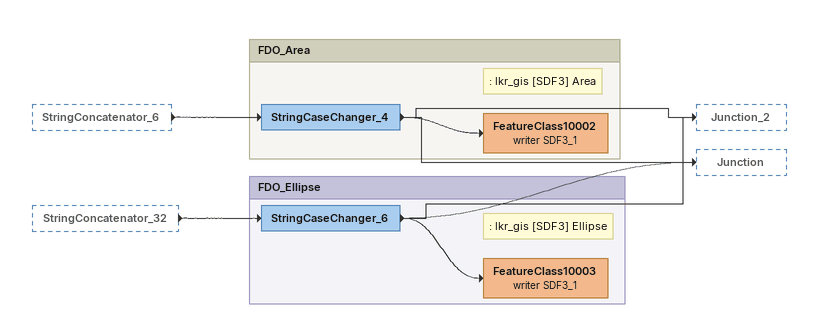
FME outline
StringConcatenator_6 [outside]
    -> StringCaseChanger_4
StringConcatenator_32 [outside]
    -> StringCaseChanger_6

Bookmark: FDO_Area
StringCaseChanger_4
    -> FeatureClass10002 (writer SDF3_1)
    -> Junction_2
    -> Junction
Note: : lkr_gis [SDF3] Area
FeatureClass10002 (writer SDF3_1)

Bookmark: FDO_Ellipse
StringCaseChanger_6
    -> FeatureClass10003 (writer SDF3_1)
    -> Junction_2
    -> Junction
Note: : lkr_gis [SDF3] Ellipse
FeatureClass10003 (writer SDF3_1)
